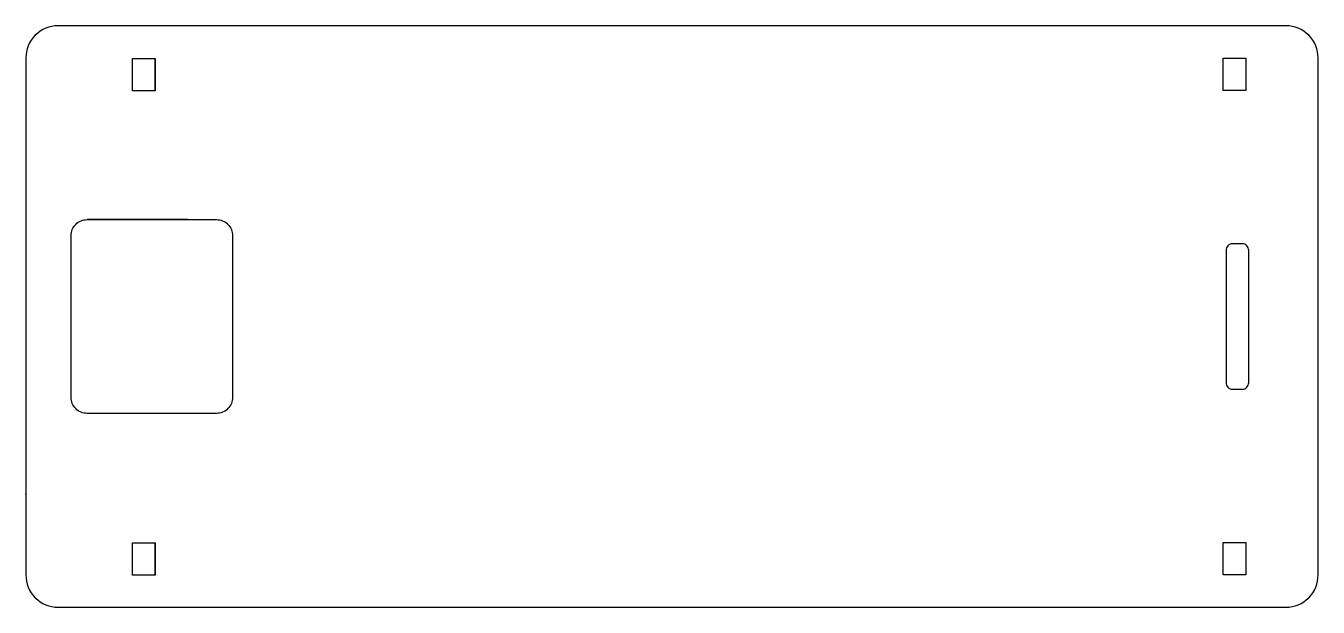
# Model space of a CAD drawing. Header units: centimetres. Extents: x 0 to 40, y -3.5 to 14.5.
import ezdxf

# ---------------------------------------------------------------- set-up
doc = ezdxf.new("R2010")
doc.units = ezdxf.units.CM
doc.layers.get('0').update_dxf_attribs({"linetype": 'CONTINUOUS'})

msp = doc.modelspace()

# ---------------------------------------------------------------- linework, layer by layer
for p, q in [((4, 12.491), (4, 13.491)), ((5, 8.5), (1.9, 8.5)), ((4, -2.5), (4, -1.498))]:
    msp.add_line(p, q)
for points in [[(1, -3.5), (39, -3.5, 0.414214), (40, -2.5), (40, 13.5, 0.414214), (39, 14.5), (1, 14.5, 0.414214), (0, 13.5), (0, -2.5, 0.414214)], [(6.4, 3, -0.414214), (5.9, 2.5), (1.9, 2.5, -0.414214), (1.4, 3), (1.4, 8, -0.414214), (1.9, 8.5), (5.9, 8.5, -0.414214), (6.4, 8)], [(37.65, 7.75), (37.35, 7.75, 0.414214), (37.15, 7.55), (37.15, 3.45, 0.414214), (37.35, 3.25), (37.65, 3.25, 0.414214), (37.85, 3.45), (37.85, 7.55, 0.414214)]]:
    msp.add_lwpolyline(points, format="xyb", close=True)
for points in [[(3.301, 13.49), (3.999, 13.49), (3.999, 12.492), (3.301, 12.492)], [(37.065, 13.5), (37.765, 13.5), (37.765, 12.5), (37.065, 12.5)], [(3.301, -1.508), (3.999, -1.508), (3.999, -2.508), (3.301, -2.508)], [(37.065, -1.5), (37.765, -1.5), (37.765, -2.5), (37.065, -2.5)]]:
    msp.add_lwpolyline(points, close=True)
msp.add_point((0, 0))
msp.add_point((0, 0))
msp.add_point((0, 0))

doc.saveas('drawing.dxf')
